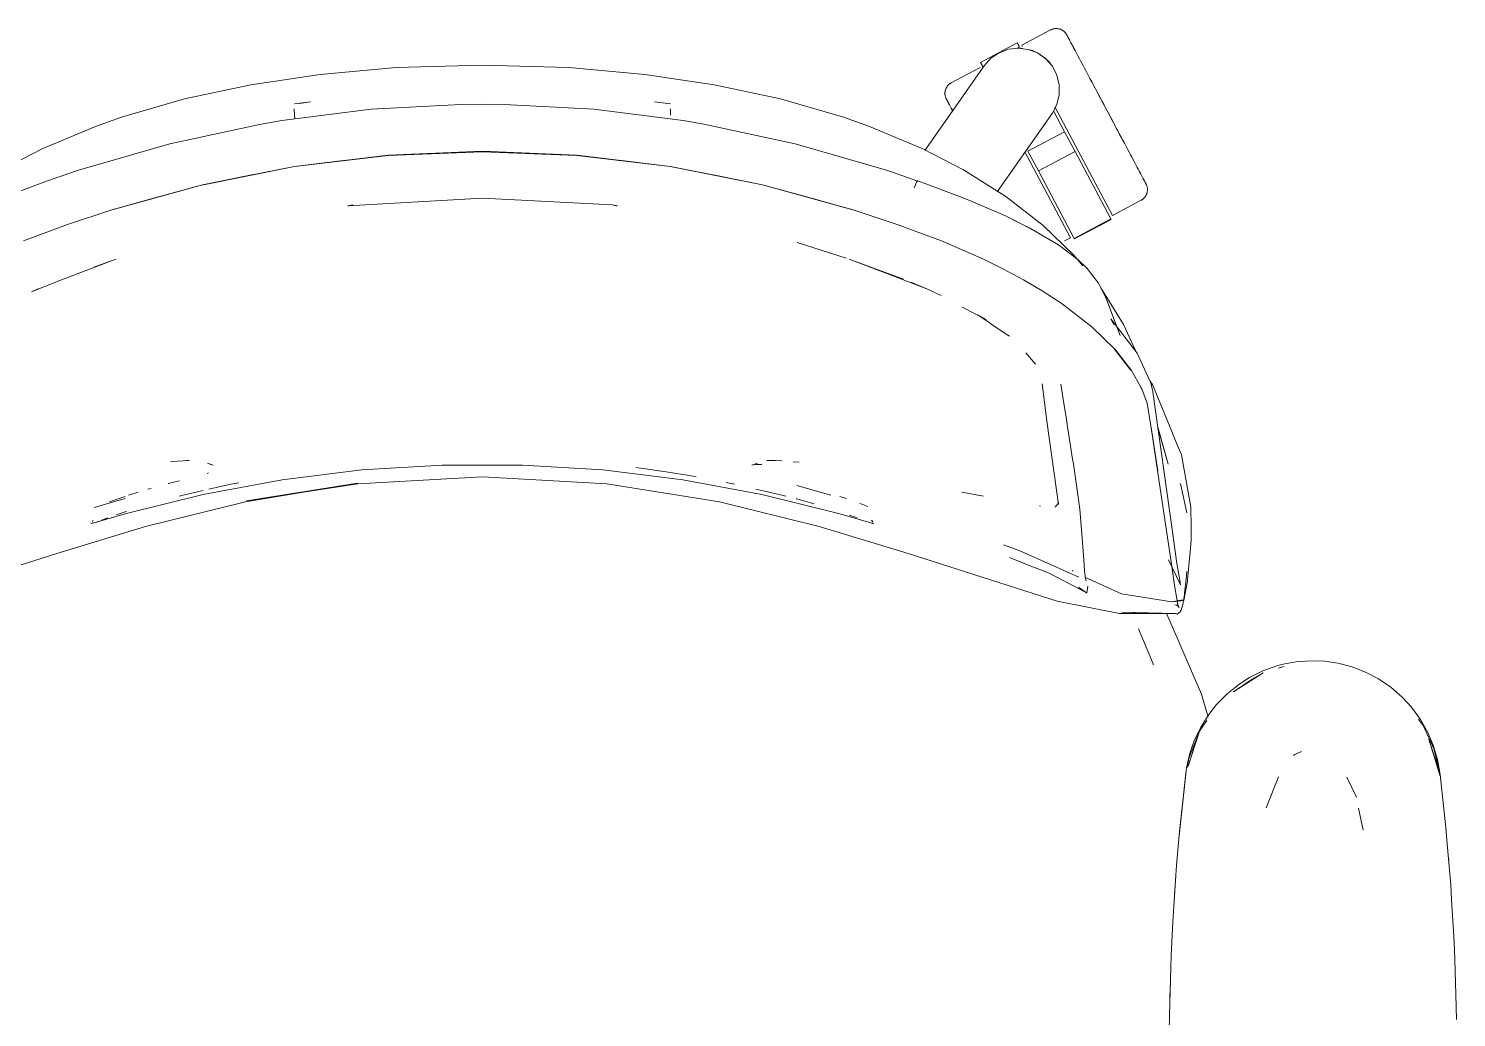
# Model space of a CAD drawing. Header units: millimetres. Extents: x 155927 to 326028, y -36033 to 97293.
# Drawn here: x 222603.6 to 223085.1, y 24988.7 to 25322.1 of the extents above; entities that cross this region are included whole.
import ezdxf

# ---------------------------------------------------------------- set-up
doc = ezdxf.new("R2010")
doc.units = ezdxf.units.MM
doc.header["$MEASUREMENT"] = 0
doc.layers.add('G-IMPT', color=8, linetype='CONTINUOUS', lineweight=9)
doc.layers.add('I-FURN', color=8, linetype='CONTINUOUS', lineweight=9)

msp = doc.modelspace()

# ---------------------------------------------------------------- linework, layer by layer
at = {"layer": 'G-IMPT'}
for p, q in [((222727.54, 25308.89), (222701.97, 25306.63)), ((222756.68, 25309.74), (222727.54, 25308.89)), ((222785.83, 25308.89), (222756.68, 25309.74)), ((222811.4, 25306.63), (222785.83, 25308.89)), ((222656.19, 25298.33), (222678.55, 25303.14)), ((222701.97, 25306.63), (222678.55, 25303.14)), ((222834.82, 25303.14), (222811.4, 25306.63)), ((222857.18, 25298.33), (222834.82, 25303.14)), ((222634.95, 25292.15), (222656.19, 25298.33)), ((222693.27, 25296.73), (222698.68, 25297.38)), ((222694.92, 25296.81), (222698.68, 25297.38)), ((222820.1, 25296.73), (222814.68, 25297.38)), ((222878.42, 25292.15), (222857.18, 25298.33)), ((222719.17, 25294.9), (222689, 25291.08)), ((222693.24, 25294.97), (222693.31, 25292.88)), ((222693.24, 25294.97), (222693.24, 25294.86)), ((222693.36, 25291.63), (222693.31, 25292.88)), ((222749.37, 25296.51), (222719.17, 25294.9)), ((222749.37, 25296.51), (222756.68, 25296.61)), ((222764, 25296.51), (222756.68, 25296.61)), ((222764, 25296.51), (222794.2, 25294.9)), ((222794.2, 25294.9), (222824.37, 25291.08)), ((222820.06, 25292.88), (222820.13, 25294.97)), ((222820.13, 25294.97), (222820.13, 25294.86)), ((222626.21, 25289.08), (222608.24, 25281.56)), ((222626.21, 25289.08), (222634.95, 25292.15)), ((222682.08, 25289.9), (222651.29, 25283.23)), ((222689, 25291.08), (222682.08, 25289.9)), ((222824.37, 25291.08), (222831.29, 25289.9)), ((222862.08, 25283.23), (222831.29, 25289.9)), ((222878.42, 25292.15), (222887.16, 25289.08)), ((222887.16, 25289.08), (222905.13, 25281.56)), ((222620.46, 25274.29), (222651.29, 25283.23)), ((222862.08, 25283.23), (222892.91, 25274.29)), ((222608.24, 25281.56), (222594.46, 25274.47)), ((222724.87, 25279.37), (222693.27, 25275.54)), ((222724.91, 25279.33), (222693.35, 25275.55)), ((222708.83, 25277.49), (222724.91, 25279.33)), ((222756.68, 25280.7), (222724.87, 25279.37)), ((222724.91, 25279.33), (222756.68, 25280.47)), ((222724.91, 25279.33), (222739.8, 25280.01)), ((222739.8, 25280.01), (222756.68, 25280.47)), ((222788.5, 25279.37), (222756.68, 25280.7)), ((222773.57, 25280.01), (222756.68, 25280.47)), ((222788.46, 25279.33), (222756.68, 25280.47)), ((222773.57, 25280.01), (222788.46, 25279.33)), ((222788.46, 25279.33), (222820.01, 25275.55)), ((222788.46, 25279.33), (222804.54, 25277.49)), ((222788.5, 25279.37), (222820.09, 25275.54)), ((222918.91, 25274.47), (222905.13, 25281.56)), ((222620.46, 25274.29), (222616.86, 25273.09)), ((222693.35, 25275.55), (222662.11, 25269.33)), ((222662.11, 25269.33), (222693.27, 25275.54)), ((222693.35, 25275.55), (222677.25, 25272.45)), ((222708.83, 25277.49), (222693.35, 25275.55)), ((222820.01, 25275.55), (222804.54, 25277.49)), ((222851.14, 25269.37), (222820.01, 25275.55)), ((222820.01, 25275.55), (222836.12, 25272.45)), ((222851.14, 25269.37), (222820.09, 25275.54)), ((222892.91, 25274.29), (222896.51, 25273.09)), ((222933.2, 25265.49), (222918.91, 25274.47)), ((222610.03, 25270.75), (222594.96, 25265.15)), ((222610.03, 25270.75), (222616.86, 25273.09)), ((222662.23, 25269.37), (222631.73, 25260.99)), ((222662.23, 25269.37), (222631.82, 25260.94)), ((222644.98, 25264.72), (222662.23, 25269.37)), ((222662.23, 25269.37), (222677.25, 25272.45)), ((222851.14, 25269.37), (222836.12, 25272.45)), ((222868.39, 25264.72), (222851.14, 25269.37)), ((222851.14, 25269.37), (222881.64, 25260.99)), ((222851.14, 25269.37), (222881.55, 25260.94)), ((222903.45, 25270.68), (222896.51, 25273.09)), ((222902.66, 25269.45), (222902.24, 25268.4)), ((222902.24, 25268.4), (222902.46, 25268.99)), ((222902.66, 25269.45), (222902.46, 25268.99)), ((222902.66, 25269.45), (222903.04, 25270.28)), ((222902.66, 25269.45), (222902.94, 25270.1)), ((222902.94, 25270.1), (222903.04, 25270.28)), ((222903.31, 25270.69), (222903.04, 25270.28)), ((222903.04, 25270.28), (222903.27, 25270.68)), ((222903.31, 25270.69), (222903.27, 25270.68)), ((222903.44, 25270.72), (222903.31, 25270.69)), ((222903.31, 25270.69), (222903.45, 25270.68)), ((222918.41, 25265.15), (222903.44, 25270.72)), ((222644.98, 25264.72), (222631.82, 25260.94)), ((222756.68, 25264.88), (222711.34, 25262.37)), ((222756.68, 25264.93), (222800.41, 25262.6)), ((222756.68, 25264.88), (222800.41, 25262.6)), ((222868.39, 25264.72), (222881.55, 25260.94)), ((222922.09, 25263.67), (222918.41, 25265.15)), ((222933.05, 25258.9), (222922.09, 25263.67)), ((222933.2, 25265.49), (222945.8, 25255.69)), ((222616.81, 25255.98), (222631.73, 25260.99)), ((222711.34, 25262.37), (222712.96, 25262.6)), ((222711.41, 25262.33), (222711.65, 25262.37)), ((222712.96, 25262.6), (222711.65, 25262.37)), ((222800.41, 25262.6), (222802.19, 25262.34)), ((222800.41, 25262.6), (222801.72, 25262.37)), ((222801.96, 25262.33), (222801.72, 25262.37)), ((222881.64, 25260.99), (222896.56, 25255.98)), ((222933.49, 25258.68), (222933.05, 25258.9)), ((222933.05, 25258.9), (222942.1, 25254.37)), ((222933.05, 25258.9), (222941.5, 25254.68)), ((222616.81, 25255.98), (222601.93, 25250.52)), ((222911.44, 25250.52), (222896.56, 25255.98)), ((222933.49, 25258.68), (222942.1, 25254.37)), ((222942.1, 25254.37), (222941.5, 25254.68)), ((222942.1, 25254.37), (222950.1, 25249.64)), ((222956.1, 25245.73), (222945.8, 25255.69)), ((222862.83, 25249.92), (222866.26, 25248.85)), ((222862.83, 25249.92), (222879.31, 25244.67)), ((222911.44, 25250.52), (222925.66, 25244.34)), ((222951.39, 25248.78), (222950.1, 25249.64)), ((222633.07, 25244.39), (222615.62, 25237.68)), ((222633.07, 25244.39), (222625.63, 25241.67)), ((222880.3, 25244.39), (222898.71, 25237.57)), ((222880.3, 25244.39), (222897.75, 25237.68)), ((222957.52, 25244.06), (222951.39, 25248.78)), ((222959.1, 25242.06), (222956.1, 25245.73)), ((222932.39, 25240.96), (222925.66, 25244.34)), ((222932.39, 25240.96), (222939.18, 25237.39)), ((222957.52, 25244.06), (222960.54, 25241.17)), ((222964.4, 25236.3), (222960.54, 25241.17)), ((222613.89, 25237.01), (222604.57, 25233.29)), ((222615.62, 25237.68), (222613.89, 25237.01)), ((222897.75, 25237.68), (222899.48, 25237.01)), ((222906.56, 25234.29), (222899.48, 25237.01)), ((222906.56, 25234.29), (222901.11, 25236.6)), ((222945.41, 25233.62), (222939.18, 25237.39)), ((222965.02, 25235.17), (222964.4, 25236.3)), ((222965.02, 25235.17), (222966.19, 25232.73)), ((222604.57, 25233.29), (222606.81, 25234.29)), ((222911.4, 25232.1), (222906.56, 25234.29)), ((222945.41, 25233.62), (222951.51, 25229.74)), ((222965.71, 25233.81), (222965.21, 25234.57)), ((222965.71, 25233.81), (222972.83, 25222.36)), ((222966.19, 25232.73), (222967.26, 25230.5)), ((222971.77, 25218.59), (222967.26, 25230.5)), ((222918.47, 25228.21), (222926.55, 25224.04)), ((222923.78, 25225.54), (222927.53, 25222.98)), ((222923.78, 25225.54), (222926.55, 25224.04)), ((222951.76, 25229.57), (222951.51, 25229.74)), ((222962.2, 25221.55), (222951.76, 25229.57)), ((222927.53, 25222.98), (222928.11, 25222.59)), ((222928.11, 25222.59), (222933.24, 25219.09)), ((222970.1, 25213.81), (222962.2, 25221.55)), ((222968.54, 25224.25), (222977.46, 25212.6)), ((222968.54, 25224.25), (222969.66, 25222.3)), ((222972.83, 25222.36), (222976.81, 25213.73)), ((222933.24, 25219.09), (222934.35, 25218.34)), ((222939.88, 25212.82), (222943.22, 25208.91)), ((222975.19, 25207.07), (222969.79, 25214.02)), ((222969.79, 25214.02), (222972.6, 25210.45)), ((222970.1, 25213.81), (222975.52, 25206.85)), ((222977.46, 25212.6), (222980.52, 25206.02)), ((222975.19, 25207.07), (222972.6, 25210.45)), ((222975.52, 25206.85), (222978.81, 25201.01)), ((222980.52, 25206.02), (222982.09, 25202.66)), ((222947.16, 25188.96), (222945.38, 25202.32)), ((222945.38, 25202.32), (222945.52, 25201.85)), ((222952.51, 25197.15), (222951.76, 25202.23)), ((222981.8, 25203.27), (222982.57, 25202.1)), ((222982.73, 25199.67), (222982.09, 25202.66)), ((222982.57, 25202.1), (222989.37, 25185.65)), ((222952.51, 25197.15), (222953.57, 25190.32)), ((222979.02, 25200.59), (222978.81, 25201.01)), ((222979.02, 25200.59), (222980.77, 25195.8)), ((222989.41, 25152.45), (222982.73, 25199.67)), ((222980.77, 25195.8), (222982.07, 25188.13)), ((222947.16, 25188.96), (222950.89, 25161.63)), ((222953.57, 25190.32), (222953.84, 25188.66)), ((222955.7, 25176.89), (222953.84, 25188.66)), ((222984.37, 25172.96), (222982.07, 25188.13)), ((222984.37, 25172.96), (222982.14, 25187.55)), ((222984.47, 25172.36), (222982.14, 25187.55)), ((222987.86, 25175.25), (222984.36, 25188.19)), ((222987.86, 25175.25), (222984.51, 25187.14)), ((222989.37, 25185.65), (222990.76, 25182.28)), ((222992.36, 25178.43), (222990.76, 25182.28)), ((222995.59, 25160.73), (222992.36, 25178.43)), ((222652, 25176.09), (222651.52, 25176.06)), ((222655.71, 25176.37), (222652, 25176.09)), ((222655.71, 25176.37), (222657.08, 25176.47)), ((222657.78, 25176.47), (222657.08, 25176.47)), ((222664.27, 25172.27), (222663.86, 25172.13)), ((222665.87, 25174.94), (222663.92, 25175.62)), ((222665.87, 25174.94), (222664.82, 25175.15)), ((222689.13, 25169.98), (222716.05, 25173.28)), ((222743.12, 25174.93), (222716.05, 25173.28)), ((222770.24, 25174.93), (222743.12, 25174.93)), ((222770.24, 25174.93), (222797.31, 25173.28)), ((222824.23, 25169.98), (222797.31, 25173.28)), ((222810.08, 25173.9), (222808.42, 25174.08)), ((222818.61, 25172.6), (222810.08, 25173.9)), ((222818.61, 25172.6), (222824.23, 25171.75)), ((222847.5, 25174.94), (222849.45, 25175.62)), ((222848.54, 25175.15), (222847.5, 25174.94)), ((222848.73, 25175.15), (222850.85, 25175.18)), ((222850.71, 25175.2), (222850.85, 25175.18)), ((222852.55, 25176.48), (222857.61, 25176.39)), ((222852.55, 25176.48), (222855.34, 25176.47)), ((222857.61, 25176.39), (222855.34, 25176.47)), ((222861.4, 25176.07), (222863.5, 25175.86)), ((222955.95, 25175.33), (222955.7, 25176.89)), ((222958.16, 25160.12), (222955.95, 25175.33)), ((222984.47, 25172.36), (222989.02, 25141.49)), ((222650.65, 25168.67), (222654.51, 25169.67)), ((222650.65, 25168.67), (222652.18, 25169.06)), ((222662.47, 25165.05), (222689.13, 25169.98)), ((222671.88, 25168.53), (222664.46, 25166.82)), ((222674.51, 25169), (222671.88, 25168.53)), ((222676.78, 25162.59), (222714.52, 25168.84)), ((222714.52, 25168.84), (222677.16, 25162.85)), ((222714.7, 25168.58), (222677.16, 25162.85)), ((222714.7, 25168.58), (222756.68, 25170.94)), ((222798.67, 25168.58), (222756.68, 25170.94)), ((222836.59, 25162.59), (222798.67, 25168.58)), ((222824.23, 25171.75), (222825.86, 25171.5)), ((222850.9, 25165.05), (222824.23, 25169.98)), ((222828.76, 25170.95), (222825.86, 25171.5)), ((222838.87, 25169.02), (222841.68, 25168.49)), ((222874.12, 25164.79), (222862.68, 25167.99)), ((222992.14, 25168.17), (222991.99, 25168.75)), ((222994.18, 25158.87), (222992.14, 25168.17)), ((222636.15, 25163.69), (222625.72, 25160.66)), ((222630.97, 25162.57), (222633.13, 25163.33)), ((222633.85, 25163.59), (222633.13, 25163.33)), ((222633.85, 25163.59), (222636.15, 25164.36)), ((222662.47, 25165.05), (222636.15, 25158.5)), ((222637.29, 25164.74), (222638.07, 25164.98)), ((222638.07, 25164.98), (222640.56, 25165.77)), ((222643.1, 25154.27), (222676.78, 25162.59)), ((222643.86, 25166.76), (222644.98, 25167.09)), ((222655.73, 25164.82), (222654.45, 25164.48)), ((222662.48, 25166.37), (222655.73, 25164.82)), ((222836.59, 25162.59), (222870.27, 25154.27)), ((222848.91, 25166.82), (222850.89, 25166.37)), ((222857.64, 25164.82), (222850.89, 25166.37)), ((222850.9, 25165.05), (222877.22, 25158.5)), ((222857.64, 25164.82), (222858.93, 25164.48)), ((222862.66, 25163.52), (222862.48, 25163.56)), ((222863.8, 25163.2), (222862.66, 25163.52)), ((222863.8, 25163.2), (222867.79, 25162.08)), ((222877.21, 25164.34), (222879.43, 25163.62)), ((222918.36, 25165.81), (222925.61, 25164.4)), ((222636.15, 25158.5), (222624.93, 25155.23)), ((222636.15, 25158.5), (222625.33, 25155.39)), ((222636.15, 25158.5), (222625.62, 25155.44)), ((222633.12, 25158.11), (222633.92, 25158.4)), ((222636.15, 25159.13), (222633.92, 25158.4)), ((222636.15, 25159.13), (222636.61, 25159.28)), ((222867.79, 25162.08), (222868.48, 25161.88)), ((222877.22, 25158.5), (222887.65, 25155.43)), ((222882.42, 25157.34), (222880.32, 25158.09)), ((222884.97, 25161.63), (222883.96, 25162)), ((222884.97, 25161.63), (222886.63, 25161.02)), ((222944.83, 25161.13), (222944.48, 25161.18)), ((222949.78, 25160.78), (222951.02, 25162.34)), ((222950.89, 25161.63), (222950.94, 25161.9)), ((222950.98, 25162.13), (222950.94, 25161.9)), ((222958.16, 25160.12), (222958.17, 25160.04)), ((222958.17, 25160.04), (222958.79, 25151.8)), ((222995.59, 25160.73), (222995.62, 25153.76)), ((222643.1, 25154.27), (222613.12, 25145.09)), ((222624.93, 25155.23), (222624.68, 25155.37)), ((222625.46, 25156.32), (222625.08, 25155.71)), ((222625.46, 25156.32), (222625.32, 25156.11)), ((222625.62, 25155.44), (222625.33, 25155.39)), ((222629.4, 25156.77), (222628.33, 25156.38)), ((222630.37, 25157.12), (222629.4, 25156.77)), ((222900.24, 25145.09), (222870.27, 25154.27)), ((222882.42, 25157.34), (222883.08, 25157.1)), ((222887.92, 25155.36), (222887.65, 25155.43)), ((222887.9, 25156.32), (222888.05, 25156.11)), ((222887.9, 25156.32), (222888.29, 25155.71)), ((222888.21, 25155.29), (222887.92, 25155.36)), ((222888.44, 25155.23), (222888.21, 25155.29)), ((222888.68, 25155.32), (222888.44, 25155.23)), ((222995.62, 25149.59), (222995.62, 25153.76)), ((222932.42, 25148.07), (222937.66, 25146.08)), ((222959.42, 25142.95), (222958.79, 25151.8)), ((222989.41, 25152.45), (222990.85, 25141.79)), ((222995.28, 25145.64), (222995.62, 25149.59)), ((222613.12, 25145.09), (222562.88, 25129.1)), ((222900.24, 25145.09), (222950.49, 25129.1)), ((222939.3, 25141.78), (222934.4, 25143.8)), ((222934.4, 25143.8), (222939.51, 25141.77)), ((222939.51, 25141.77), (222934.97, 25143.57)), ((222937.66, 25146.08), (222957.82, 25137.15)), ((222995.28, 25145.64), (222994.48, 25136.31)), ((222947.77, 25138.52), (222939.3, 25141.78)), ((222947.77, 25138.52), (222957.88, 25133.25)), ((222955.65, 25139.53), (222955.92, 25139.09)), ((222959.42, 25142.95), (222959.67, 25139.54)), ((222959.72, 25139.17), (222959.67, 25139.54)), ((222959.72, 25139.17), (222960, 25136.71)), ((222988.04, 25143.04), (222992.04, 25134.6)), ((222989.02, 25141.49), (222990.13, 25133.63)), ((222991.06, 25140.49), (222990.85, 25141.79)), ((222991.9, 25135.47), (222991.06, 25140.49)), ((222993.96, 25136.48), (222994.17, 25139.07)), ((222960.33, 25131.9), (222957.63, 25133.74)), ((222972.14, 25131.53), (222959.85, 25137.12)), ((222960, 25136.71), (222960.02, 25136.65)), ((222960.3, 25135.88), (222960.02, 25136.65)), ((222960.78, 25134.14), (222960.61, 25132.61)), ((222991.24, 25127.37), (222990.13, 25133.63)), ((222992.04, 25134.6), (222991.9, 25135.47)), ((222993.96, 25136.48), (222993.44, 25131.79)), ((222993.62, 25131.59), (222994.43, 25135.84)), ((222994.48, 25136.31), (222994.43, 25135.84)), ((222950.49, 25129.1), (222971.44, 25124.9)), ((222960.33, 25131.9), (222957.88, 25133.25)), ((222960.33, 25131.9), (222960.17, 25131.86)), ((222960.46, 25131.92), (222960.33, 25131.9)), ((222960.61, 25132.61), (222960.46, 25131.92)), ((222972.14, 25131.53), (222989.19, 25128.82)), ((222992.77, 25129.5), (222989.19, 25128.82)), ((222992.77, 25129.5), (222989.23, 25128.88)), ((222989.23, 25128.88), (222993.18, 25129.27)), ((222993.36, 25131.18), (222992.83, 25127.9)), ((222993.62, 25131.59), (222993.18, 25129.27)), ((222993.36, 25131.18), (222993.44, 25131.79)), ((222971.44, 25124.9), (222990.31, 25124.86)), ((222972.33, 25125.34), (222990.77, 25124.76)), ((222972.33, 25125.34), (222990.31, 25124.86)), ((222990.9, 25116.7), (222987.34, 25124.87)), ((222990.89, 25124.73), (222990.02, 25124.92)), ((222990.02, 25124.92), (222990.14, 25124.9)), ((222990.31, 25124.86), (222990.14, 25124.9)), ((222990.7, 25127.71), (222990.2, 25127.79)), ((222990.77, 25124.76), (222990.31, 25124.86)), ((222990.7, 25127.71), (222991.24, 25127.39)), ((222990.89, 25124.73), (222991.46, 25125.13)), ((222991.07, 25127.99), (222991.63, 25126.89)), ((222991.07, 25127.99), (222991.24, 25127.37)), ((222991.24, 25127.39), (222991.63, 25126.89)), ((222991.96, 25125.5), (222991.46, 25125.13)), ((222991.96, 25125.5), (222992.28, 25126.04)), ((222992.83, 25127.9), (222992.28, 25126.04)), ((222977.87, 25119.76), (222982.8, 25107.9)), ((222994.32, 25108.87), (222990.9, 25116.7)), ((222982.9, 25107.64), (222982.8, 25107.9)), ((222999.18, 25097.74), (222994.32, 25108.87)), ((223019.93, 25104.87), (223009.98, 25098.55)), ((223019.83, 25105.52), (223015.32, 25103.27)), ((223019.93, 25104.87), (223016.25, 25102.71)), ((223019.83, 25105.52), (223024.6, 25107.23)), ((223026.73, 25107.79), (223024.6, 25107.23)), ((223025.04, 25106.43), (223027.07, 25107.05)), ((223031.68, 25108.67), (223026.73, 25107.79)), ((223036.72, 25108.97), (223031.68, 25108.67)), ((223036.72, 25108.97), (223040.57, 25108.79)), ((223045.08, 25108.15), (223040.57, 25108.79)), ((223045.08, 25108.15), (223049.95, 25106.88)), ((223054.66, 25105.05), (223049.95, 25106.88)), ((223058.82, 25102.86), (223054.66, 25105.05)), ((223007.8, 25097.82), (223011.77, 25101.01)), ((223016.25, 25102.71), (223009.98, 25098.55)), ((223015.32, 25103.27), (223011.77, 25101.01)), ((223058.82, 25102.86), (223062.99, 25100.03)), ((223062.99, 25100.03), (223066.82, 25096.71)), ((222999.18, 25097.74), (223001.44, 25089.92)), ((223007.8, 25097.82), (223004.25, 25094.21)), ((223069.99, 25093.27), (223066.82, 25096.71)), ((222998.9, 25086.58), (223001.63, 25090.91)), ((223004.25, 25094.21), (223001.63, 25090.91)), ((223069.99, 25093.27), (223072.98, 25089.19)), ((222998.9, 25086.58), (222996.71, 25082)), ((222998.5, 25085.26), (223000.92, 25088.84)), ((223072.29, 25089.23), (223073.89, 25087.12)), ((223075.5, 25084.75), (223072.98, 25089.19)), ((223077.63, 25079.06), (223073.89, 25087.12)), ((222998.5, 25085.26), (222994.69, 25073.4)), ((222997.6, 25082.55), (222994.69, 25073.4)), ((222994.9, 25076.04), (222998.5, 25085.26)), ((222996.71, 25082), (222995.26, 25077.87)), ((222998.5, 25085.26), (222997.6, 25082.55)), ((223075.5, 25084.75), (223077.31, 25080.51)), ((223079.67, 25070.09), (223075.84, 25082.55)), ((223075.84, 25082.55), (223078.75, 25073.4)), ((222994.1, 25072.91), (222995.26, 25077.87)), ((222994.32, 25072.98), (222994.9, 25076.04)), ((223030.67, 25077.34), (223030.22, 25077.04)), ((223032.89, 25078.35), (223030.67, 25077.34)), ((223077.31, 25080.51), (223078.77, 25075.65)), ((223077.63, 25079.06), (223079.54, 25070.65)), ((222994.1, 25072.91), (222991.65, 25049.95)), ((222994.1, 25072.91), (222991.75, 25051.47)), ((222994.1, 25072.91), (222993.77, 25070.09)), ((223079.67, 25070.09), (223078.75, 25073.4)), ((223079.67, 25070.6), (223078.77, 25075.65)), ((222991.65, 25049.95), (222993.77, 25070.09)), ((223021, 25059.39), (223025.15, 25069.81)), ((223048.1, 25069.72), (223051.36, 25062.94)), ((223081.58, 25052.68), (223079.67, 25070.6)), ((223051.29, 25063.22), (223051.36, 25062.94)), ((223053.7, 25051.89), (223052.13, 25059.32)), ((223081.92, 25048.55), (223081.58, 25052.68)), ((222991.75, 25051.47), (222990.76, 25040.07)), ((223083.17, 25033.49), (223081.92, 25048.55)), ((223082.52, 25041.67), (223082.35, 25043.35)), ((222990.04, 25029.78), (222990.76, 25040.07)), ((222990.17, 25031.83), (222990.3, 25033.24)), ((223083.17, 25033.49), (223083.5, 25028.4)), ((222990.04, 25029.78), (222989.47, 25020.91)), ((222990.17, 25031.83), (222990.08, 25029.92)), ((223083.5, 25028.4), (223084.31, 25014.26)), ((222988.94, 25009.61), (222989.47, 25020.91)), ((223084.56, 25008.24), (223084.31, 25014.26)), ((222988.94, 25009.61), (222988.64, 25001.73)), ((223084.56, 25008.24), (223084.95, 24996.48)), ((222988.35, 24989.42), (222988.64, 25001.73)), ((223084.7, 25003.35), (223084.81, 25001.42)), ((223084.81, 25001.42), (223084.82, 24999.92)), ((222988.56, 24997.86), (222988.48, 24996.2)), ((222988.48, 24996.2), (222988.48, 24994.12)), ((223085.11, 24988.06), (223084.95, 24996.48)), ((222988.35, 24989.42), (222988.27, 24983.95))]:
    msp.add_line(p, q, dxfattribs=at)
at = {"layer": 'I-FURN'}
for p, q in [((222948.28, 25321.6), (222938.59, 25316.45)), ((222948.28, 25321.6), (222948.42, 25321.67)), ((222948.42, 25321.67), (222948.57, 25321.74)), ((222948.57, 25321.74), (222948.71, 25321.8)), ((222948.71, 25321.8), (222948.87, 25321.85)), ((222948.87, 25321.85), (222949.02, 25321.9)), ((222949.02, 25321.9), (222949.18, 25321.94)), ((222949.18, 25321.94), (222949.33, 25321.98)), ((222949.33, 25321.98), (222949.49, 25322.01)), ((222949.49, 25322.01), (222949.65, 25322.04)), ((222949.65, 25322.04), (222949.81, 25322.05)), ((222949.81, 25322.05), (222949.97, 25322.06)), ((222949.97, 25322.06), (222950.13, 25322.07)), ((222950.13, 25322.07), (222950.29, 25322.07)), ((222950.29, 25322.07), (222950.45, 25322.06)), ((222950.45, 25322.06), (222950.62, 25322.04)), ((222950.62, 25322.04), (222950.77, 25322.02)), ((222950.77, 25322.02), (222950.93, 25321.99)), ((222950.93, 25321.99), (222951.09, 25321.96)), ((222951.09, 25321.96), (222951.25, 25321.92)), ((222951.25, 25321.92), (222951.4, 25321.87)), ((222951.4, 25321.87), (222951.55, 25321.82)), ((222951.55, 25321.82), (222951.7, 25321.76)), ((222951.7, 25321.76), (222951.85, 25321.7)), ((222951.85, 25321.7), (222952, 25321.63)), ((222952, 25321.63), (222952.14, 25321.55)), ((222952.14, 25321.55), (222952.28, 25321.47)), ((222952.28, 25321.47), (222952.41, 25321.38)), ((222937.03, 25317.26), (222924.66, 25310.68)), ((222937.03, 25317.26), (222937.77, 25315.86)), ((222952.41, 25321.38), (222952.55, 25321.29)), ((222952.55, 25321.29), (222952.67, 25321.19)), ((222952.67, 25321.19), (222952.8, 25321.09)), ((222952.8, 25321.09), (222952.92, 25320.98)), ((222952.92, 25320.98), (222953.03, 25320.87)), ((222953.03, 25320.87), (222953.15, 25320.75)), ((222953.15, 25320.75), (222953.25, 25320.63)), ((222953.25, 25320.63), (222953.35, 25320.51)), ((222953.35, 25320.51), (222953.45, 25320.38)), ((222953.45, 25320.38), (222953.54, 25320.25)), ((222953.54, 25320.25), (222953.63, 25320.11)), ((222953.63, 25320.11), (222953.71, 25319.97)), ((222953.71, 25319.97), (222953.73, 25319.93)), ((222953.73, 25319.93), (222953.74, 25319.91)), ((222953.73, 25319.92), (222953.73, 25319.93)), ((222953.75, 25319.88), (222953.73, 25319.92)), ((222953.74, 25319.91), (222953.77, 25319.85)), ((222953.79, 25319.8), (222953.75, 25319.88)), ((222953.77, 25319.85), (222953.82, 25319.75)), ((222953.86, 25319.68), (222953.79, 25319.8)), ((222953.82, 25319.75), (222953.9, 25319.61)), ((222953.95, 25319.52), (222953.86, 25319.68)), ((222953.9, 25319.61), (222953.99, 25319.43)), ((222954.05, 25319.32), (222953.95, 25319.52)), ((222953.99, 25319.43), (222954.11, 25319.21)), ((222954.18, 25319.08), (222954.05, 25319.32)), ((222954.11, 25319.21), (222954.25, 25318.95)), ((222954.33, 25318.8), (222954.18, 25319.08)), ((222954.25, 25318.95), (222954.4, 25318.65)), ((222954.5, 25318.48), (222954.33, 25318.8)), ((222954.4, 25318.65), (222954.58, 25318.32)), ((222954.69, 25318.12), (222954.5, 25318.48)), ((222954.58, 25318.32), (222954.78, 25317.95)), ((222954.9, 25317.73), (222954.69, 25318.12)), ((222954.78, 25317.95), (222955, 25317.54)), ((222955.12, 25317.3), (222954.9, 25317.73)), ((222955, 25317.54), (222955.24, 25317.09)), ((222955.37, 25316.83), (222955.12, 25317.3)), ((222955.24, 25317.09), (222955.49, 25316.61)), ((222955.64, 25316.33), (222955.37, 25316.83)), ((222955.49, 25316.61), (222955.77, 25316.09)), ((222925.82, 25309.53), (222928.08, 25312.04)), ((222928.08, 25312.04), (222930.87, 25313.93)), ((222930.87, 25313.93), (222934.03, 25315.11)), ((222934.03, 25315.11), (222937.38, 25315.49)), ((222937.01, 25315.46), (222937.77, 25315.86)), ((222937.38, 25315.49), (222940.73, 25315.06)), ((222937.77, 25315.86), (222937.72, 25315.95)), ((222938.79, 25316.07), (222938.59, 25316.45)), ((222940.73, 25315.06), (222943.87, 25313.85)), ((222943.87, 25313.85), (222946.64, 25311.91)), ((222947.5, 25311.07), (222944.71, 25313.37)), ((222946.64, 25311.91), (222948.86, 25309.37)), ((222955.92, 25315.8), (222955.64, 25316.33)), ((222955.77, 25316.09), (222956.06, 25315.54)), ((222956.23, 25315.23), (222955.92, 25315.8)), ((222956.06, 25315.54), (222956.37, 25314.96)), ((222956.55, 25314.63), (222956.23, 25315.23)), ((222956.88, 25313.99), (222956.55, 25314.63)), ((222957.24, 25313.33), (222956.88, 25313.99)), ((222957.6, 25312.64), (222957.24, 25313.33)), ((222957.99, 25311.91), (222957.6, 25312.64)), ((222958.39, 25311.16), (222957.99, 25311.91)), ((222905.8, 25280.94), (222925.82, 25309.53)), ((222924.46, 25308.94), (222914.78, 25303.79)), ((222925.41, 25309.29), (222924.66, 25310.68)), ((222925.36, 25309.38), (222925.41, 25309.29)), ((222948.65, 25309.65), (222947.5, 25311.07)), ((222948.86, 25309.37), (222950.4, 25306.37)), ((222958.8, 25310.39), (222958.39, 25311.16)), ((222959.23, 25309.59), (222958.8, 25310.39)), ((222959.66, 25308.76), (222959.23, 25309.59)), ((222960.11, 25307.91), (222959.66, 25308.76)), ((222960.58, 25307.05), (222960.11, 25307.91)), ((222961.05, 25306.16), (222960.58, 25307.05)), ((222913.08, 25302.06), (222913.15, 25302.2)), ((222913.15, 25302.2), (222913.24, 25302.34)), ((222913.24, 25302.34), (222913.32, 25302.47)), ((222913.32, 25302.47), (222913.42, 25302.61)), ((222913.42, 25302.61), (222913.51, 25302.73)), ((222913.51, 25302.73), (222913.62, 25302.86)), ((222913.62, 25302.86), (222913.72, 25302.98)), ((222913.72, 25302.98), (222913.84, 25303.09)), ((222913.84, 25303.09), (222913.95, 25303.2)), ((222913.95, 25303.2), (222914.07, 25303.31)), ((222914.07, 25303.31), (222914.2, 25303.41)), ((222914.2, 25303.41), (222914.33, 25303.51)), ((222914.33, 25303.51), (222914.46, 25303.6)), ((222914.46, 25303.6), (222914.6, 25303.68)), ((222914.6, 25303.68), (222914.74, 25303.76)), ((222914.74, 25303.76), (222914.78, 25303.79)), ((222950.4, 25306.37), (222951.19, 25303.09)), ((222951.19, 25303.09), (222951.17, 25299.72)), ((222961.53, 25305.25), (222961.05, 25306.16)), ((222961.27, 25305.74), (222961.75, 25304.83)), ((222962.02, 25304.33), (222961.53, 25305.25)), ((222961.75, 25304.83), (222962.25, 25303.9)), ((222962.52, 25303.39), (222962.02, 25304.33)), ((222962.25, 25303.9), (222962.75, 25302.96)), ((222963.02, 25302.44), (222962.52, 25303.39)), ((222962.75, 25302.96), (222963.26, 25302)), ((222963.54, 25301.48), (222963.02, 25302.44)), ((222912.64, 25300.35), (222912.65, 25300.51)), ((222912.64, 25300.19), (222912.64, 25300.35)), ((222912.64, 25300.03), (222912.64, 25300.19)), ((222912.65, 25299.87), (222912.64, 25300.03)), ((222912.65, 25300.51), (222912.66, 25300.67)), ((222912.67, 25299.71), (222912.65, 25299.87)), ((222912.66, 25300.67), (222912.68, 25300.83)), ((222912.7, 25299.55), (222912.67, 25299.71)), ((222912.68, 25300.83), (222912.71, 25300.99)), ((222912.73, 25299.39), (222912.7, 25299.55)), ((222912.71, 25300.99), (222912.75, 25301.15)), ((222912.76, 25299.23), (222912.73, 25299.39)), ((222912.75, 25301.15), (222912.79, 25301.31)), ((222912.81, 25299.08), (222912.76, 25299.23)), ((222912.79, 25301.31), (222912.83, 25301.46)), ((222912.85, 25298.93), (222912.81, 25299.08)), ((222912.83, 25301.46), (222912.88, 25301.61)), ((222912.91, 25298.77), (222912.85, 25298.93)), ((222912.88, 25301.61), (222912.94, 25301.76)), ((222912.97, 25298.62), (222912.91, 25298.77)), ((222912.94, 25301.76), (222913.01, 25301.91)), ((222913.04, 25298.48), (222912.97, 25298.62)), ((222913.01, 25301.91), (222913.08, 25302.06)), ((222913.11, 25298.33), (222913.04, 25298.48)), ((222913.14, 25298.29), (222913.11, 25298.33)), ((222913.11, 25298.33), (222913.11, 25298.33)), ((222913.11, 25298.33), (222913.12, 25298.31)), ((222913.12, 25298.31), (222913.15, 25298.25)), ((222913.18, 25298.2), (222913.14, 25298.29)), ((222913.15, 25298.25), (222913.21, 25298.15)), ((222913.24, 25298.08), (222913.18, 25298.2)), ((222913.21, 25298.15), (222913.28, 25298.01)), ((222913.33, 25297.92), (222913.24, 25298.08)), ((222913.28, 25298.01), (222913.38, 25297.83)), ((222913.44, 25297.72), (222913.33, 25297.92)), ((222913.38, 25297.83), (222913.49, 25297.61)), ((222913.57, 25297.48), (222913.44, 25297.72)), ((222913.49, 25297.61), (222913.63, 25297.36)), ((222913.71, 25297.2), (222913.57, 25297.48)), ((222913.63, 25297.36), (222913.79, 25297.06)), ((222951.17, 25299.72), (222950.34, 25296.45)), ((222963.26, 25302), (222963.77, 25301.03)), ((222964.05, 25300.5), (222963.54, 25301.48)), ((222963.77, 25301.03), (222964.3, 25300.05)), ((222964.58, 25299.52), (222964.05, 25300.5)), ((222964.3, 25300.05), (222964.82, 25299.07)), ((222965.1, 25298.53), (222964.58, 25299.52)), ((222964.82, 25299.07), (222965.35, 25298.07)), ((222965.63, 25297.53), (222965.1, 25298.53)), ((222965.35, 25298.07), (222965.88, 25297.07)), ((222966.17, 25296.53), (222965.63, 25297.53)), ((222913.88, 25296.88), (222913.71, 25297.2)), ((222913.79, 25297.06), (222913.97, 25296.72)), ((222914.07, 25296.53), (222913.88, 25296.88)), ((222913.97, 25296.72), (222914.17, 25296.35)), ((222914.28, 25296.13), (222914.07, 25296.53)), ((222914.17, 25296.35), (222914.38, 25295.94)), ((222914.51, 25295.7), (222914.28, 25296.13)), ((222914.38, 25295.94), (222914.62, 25295.49)), ((222914.76, 25295.24), (222914.51, 25295.7)), ((222914.62, 25295.49), (222914.88, 25295.01)), ((222915.02, 25294.74), (222914.76, 25295.24)), ((222914.88, 25295.01), (222915.15, 25294.49)), ((222915.31, 25294.2), (222915.02, 25294.74)), ((222948.75, 25293.47), (222930.24, 25267.04)), ((222950.34, 25296.45), (222948.75, 25293.47)), ((222949.21, 25294.34), (222952.96, 25287.28)), ((222969.11, 25259.06), (222949.64, 25295.66)), ((222965.88, 25297.07), (222966.41, 25296.07)), ((222966.7, 25295.53), (222966.17, 25296.53)), ((222966.41, 25296.07), (222966.95, 25295.06)), ((222967.24, 25294.52), (222966.7, 25295.53)), ((222966.95, 25295.06), (222967.48, 25294.06)), ((222967.77, 25293.52), (222967.24, 25294.52)), ((222967.48, 25294.06), (222968.02, 25293.05)), ((222968.3, 25292.51), (222967.77, 25293.52)), ((222968.02, 25293.05), (222968.55, 25292.05)), ((222968.83, 25291.51), (222968.3, 25292.51)), ((222968.55, 25292.05), (222969.08, 25291.06)), ((222969.36, 25290.52), (222968.83, 25291.51)), ((222969.08, 25291.06), (222969.61, 25290.07)), ((222969.89, 25289.53), (222969.36, 25290.52)), ((222969.61, 25290.07), (222970.13, 25289.08)), ((222970.41, 25288.55), (222969.89, 25289.53)), ((222970.13, 25289.08), (222970.65, 25288.11)), ((222970.92, 25287.59), (222970.41, 25288.55)), ((222970.65, 25288.11), (222971.16, 25287.14)), ((222952.96, 25287.28), (222940.6, 25280.71)), ((222952.96, 25287.28), (222956.5, 25280.64)), ((222971.43, 25286.63), (222970.92, 25287.59)), ((222971.16, 25287.14), (222971.66, 25286.19)), ((222971.93, 25285.68), (222971.43, 25286.63)), ((222971.66, 25286.19), (222972.16, 25285.25)), ((222972.43, 25284.75), (222971.93, 25285.68)), ((222972.16, 25285.25), (222972.65, 25284.33)), ((222972.91, 25283.84), (222972.43, 25284.75)), ((222972.65, 25284.33), (222973.14, 25283.43)), ((222973.39, 25282.95), (222972.91, 25283.84)), ((222973.14, 25283.43), (222973.61, 25282.54)), ((222973.86, 25282.07), (222973.39, 25282.95)), ((222952.93, 25255.39), (222939.72, 25280.24)), ((222944.13, 25274.07), (222940.6, 25280.71)), ((222956.5, 25280.64), (222944.13, 25274.07)), ((222956.5, 25280.64), (222968.57, 25257.93)), ((222973.61, 25282.54), (222974.07, 25281.67)), ((222974.31, 25281.21), (222973.86, 25282.07)), ((222974.07, 25281.67), (222974.52, 25280.82)), ((222974.76, 25280.38), (222974.31, 25281.21)), ((222975.19, 25279.56), (222974.76, 25280.38)), ((222975.61, 25278.78), (222975.19, 25279.56)), ((222976.01, 25278.01), (222975.61, 25278.78)), ((222956.21, 25251.36), (222944.13, 25274.07)), ((222976.4, 25277.28), (222976.01, 25278.01)), ((222976.78, 25276.57), (222976.4, 25277.28)), ((222977.14, 25275.89), (222976.78, 25276.57)), ((222977.48, 25275.25), (222977.14, 25275.89)), ((222977.81, 25274.63), (222977.48, 25275.25)), ((222978.12, 25274.05), (222977.81, 25274.63)), ((222977.96, 25274.36), (222978.26, 25273.79)), ((222978.42, 25273.5), (222978.12, 25274.05)), ((222978.26, 25273.79), (222978.54, 25273.25)), ((222978.69, 25272.98), (222978.42, 25273.5)), ((222978.54, 25273.25), (222978.81, 25272.75)), ((222978.95, 25272.5), (222978.69, 25272.98)), ((222978.81, 25272.75), (222979.06, 25272.29)), ((222979.18, 25272.05), (222978.95, 25272.5)), ((222979.06, 25272.29), (222979.29, 25271.86)), ((222979.4, 25271.64), (222979.18, 25272.05)), ((222979.29, 25271.86), (222979.5, 25271.46)), ((222979.6, 25271.27), (222979.4, 25271.64)), ((222979.5, 25271.46), (222979.69, 25271.11)), ((222979.78, 25270.93), (222979.6, 25271.27)), ((222979.69, 25271.11), (222979.85, 25270.79)), ((222979.94, 25270.63), (222979.78, 25270.93)), ((222979.85, 25270.79), (222980, 25270.51)), ((222980.07, 25270.38), (222979.94, 25270.63)), ((222980, 25270.51), (222980.13, 25270.27)), ((222980.19, 25270.16), (222980.07, 25270.38)), ((222980.13, 25270.27), (222980.24, 25270.07)), ((222980.29, 25269.98), (222980.19, 25270.16)), ((222980.24, 25270.07), (222980.32, 25269.91)), ((222980.36, 25269.84), (222980.29, 25269.98)), ((222980.32, 25269.91), (222980.39, 25269.79)), ((222980.41, 25269.74), (222980.36, 25269.84)), ((222980.39, 25269.79), (222980.43, 25269.7)), ((222980.45, 25269.68), (222980.41, 25269.74)), ((222980.43, 25269.7), (222980.45, 25269.66)), ((222980.46, 25269.66), (222980.45, 25269.68)), ((222980.45, 25269.66), (222980.46, 25269.66)), ((222980.46, 25269.66), (222980.53, 25269.51)), ((222980.53, 25269.51), (222980.6, 25269.37)), ((222980.6, 25269.37), (222980.66, 25269.22)), ((222980.66, 25269.22), (222980.71, 25269.06)), ((222980.71, 25269.06), (222980.76, 25268.91)), ((222980.76, 25268.91), (222980.81, 25268.76)), ((222980.81, 25268.76), (222980.84, 25268.6)), ((222980.84, 25268.6), (222980.87, 25268.44)), ((222980.87, 25268.44), (222980.9, 25268.28)), ((222969.11, 25259.06), (222978.79, 25264.21)), ((222978.83, 25264.23), (222978.79, 25264.21)), ((222978.97, 25264.31), (222978.83, 25264.23)), ((222979.11, 25264.39), (222978.97, 25264.31)), ((222979.24, 25264.48), (222979.11, 25264.39)), ((222979.37, 25264.58), (222979.24, 25264.48)), ((222979.49, 25264.68), (222979.37, 25264.58)), ((222979.61, 25264.79), (222979.49, 25264.68)), ((222979.73, 25264.9), (222979.61, 25264.79)), ((222979.84, 25265.01), (222979.73, 25264.9)), ((222979.95, 25265.13), (222979.84, 25265.01)), ((222980.05, 25265.26), (222979.95, 25265.13)), ((222980.15, 25265.38), (222980.05, 25265.26)), ((222980.24, 25265.52), (222980.15, 25265.38)), ((222980.33, 25265.65), (222980.24, 25265.52)), ((222980.41, 25265.79), (222980.33, 25265.65)), ((222980.49, 25265.93), (222980.41, 25265.79)), ((222980.56, 25266.08), (222980.49, 25265.93)), ((222980.62, 25266.23), (222980.56, 25266.08)), ((222980.68, 25266.38), (222980.62, 25266.23)), ((222980.74, 25266.53), (222980.68, 25266.38)), ((222980.78, 25266.68), (222980.74, 25266.53)), ((222980.82, 25266.84), (222980.78, 25266.68)), ((222980.86, 25267), (222980.82, 25266.84)), ((222980.88, 25267.16), (222980.86, 25267)), ((222980.9, 25267.32), (222980.88, 25267.16)), ((222980.9, 25268.28), (222980.91, 25268.12)), ((222980.92, 25267.48), (222980.9, 25267.32)), ((222980.91, 25268.12), (222980.92, 25267.96)), ((222980.92, 25267.96), (222980.93, 25267.8)), ((222980.93, 25267.64), (222980.92, 25267.48)), ((222980.93, 25267.8), (222980.93, 25267.64)), ((222954.98, 25251.54), (222952.98, 25255.3)), ((222968.57, 25257.93), (222956.21, 25251.36)), ((222956.3, 25251.19), (222968.66, 25257.76)), ((222952.96, 25250.47), (222954.98, 25251.54))]:
    msp.add_line(p, q, dxfattribs=at)
for points in [[(222937.01, 25315.46), (222937.24, 25315.47), (222937.78, 25315.47), (222938.45, 25315.43), (222938.82, 25315.39)], [(222945.92, 25312.52), (222946.34, 25312.19), (222946.77, 25311.85), (222947.16, 25311.43)]]:
    msp.add_open_spline(points, degree=3, dxfattribs=at)
msp.add_open_spline([(222941.43, 25314.87), (222941.9, 25314.72), (222942.53, 25314.5), (222943.16, 25314.2), (222943.32, 25314.13)], degree=3, knots=[-0.6, -0.6, -0.6, -0.6, -0.5, -0.4680239, -0.4680239, -0.4680239, -0.4680239], dxfattribs=at)

doc.saveas('drawing.dxf')
